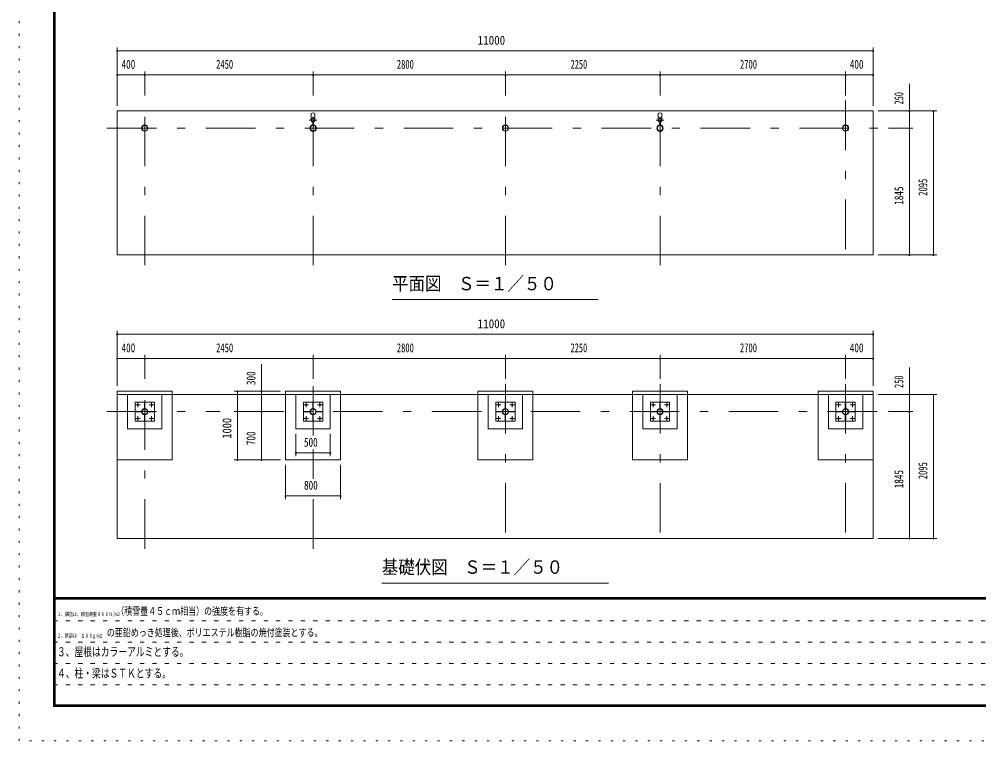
# Model space of a CAD drawing. Units: millimetres, scale not verified, with parts at other scales. Extents: x -25342 to 25343, y -10500 to 10500.
# Drawn here: x -4357 to 9610, y -10500 to 0 of the extents above; entities that cross this region are included whole.
import ezdxf
from ezdxf.enums import TextEntityAlignment as Align

# ---------------------------------------------------------------- set-up
doc = ezdxf.new("R2010")
doc.units = ezdxf.units.MM
doc.header["$LTSCALE"] = 60
for name, pattern in [('USER1', [3, 1, -2]), ('USER3', [24, 12, -5, 2, -5]), ('USER4', [3, 0.5, -2.5])]:
    doc.linetypes.add(name, pattern=pattern)
doc.layers.add('0-1_0-F1TEXT', color=7, linetype='Continuous')
for name, color, linetype, lineweight in [('0-2_1-05BOLD', 7, 'Continuous', 18), ('0-3_1-25CENTER', 3, 'USER3', 18), ('0-5_1-55DIM', 3, 'Continuous', 18), ('0-C_F-F1PAPER', 5, 'Continuous', 18), ('0-D_F-E_J_ADD', 5, 'USER4', 18)]:
    doc.layers.add(name, color=color, linetype=linetype, lineweight=lineweight)
doc.styles.add('ＭＳ ゴシック', font='')
doc.styles.get('ＭＳ ゴシック').set_extended_font_data('MS Gothic')

msp = doc.modelspace()

# ---------------------------------------------------------------- linework, layer by layer
at = {"layer": '0-2_1-05BOLD'}
for p, q in [((-107.23, -1457.81), (-107.23, -1373.23)), ((-52.24, -1457.81), (-52.24, -1373.23)), ((4942.77, -1457.81), (4942.77, -1373.23)), ((4997.77, -1457.81), (4997.77, -1373.23)), ((-84.34, -1496.06), (-84.34, -1539.41)), ((-82.74, -1494.67), (-82.74, -1540.88)), ((-76.74, -1494.67), (-76.74, -1540.88)), ((-75.14, -1496.06), (-75.14, -1539.41)), ((4965.66, -1496.06), (4965.66, -1539.41)), ((4967.27, -1494.67), (4967.27, -1540.88)), ((4973.26, -1494.67), (4973.26, -1540.88)), ((4974.87, -1496.06), (4974.87, -1539.41)), ((-2129.73, -6410.33), (-2129.73, -5410.33)), ((-479.73, -5410.33), (320.27, -5410.33)), ((-479.73, -6410.33), (-479.73, -5410.33)), ((2320.27, -6410.33), (2320.27, -5410.33)), ((2320.27, -5410.33), (3120.27, -5410.33)), ((4570.27, -6410.33), (4570.27, -5410.33)), ((4570.27, -5410.33), (5370.27, -5410.33)), ((7270.27, -5410.33), (8070.27, -5410.33)), ((7270.27, -6410.33), (7270.27, -5410.33)), ((-2929.73, -5460.33), (8070.27, -5460.33)), ((-2779.73, -5960.33), (-2779.73, -5460.33)), ((-2669.73, -5570.33), (-2389.73, -5570.33)), ((-2669.73, -5850.33), (-2669.73, -5570.33)), ((-2532.73, -5570.78), (-2532.73, -5665.78)), ((-2389.73, -5570.33), (-2389.73, -5850.33)), ((-2279.73, -5460.33), (-2279.73, -5960.33)), ((-329.73, -5960.33), (-329.73, -5460.33)), ((-219.73, -5850.33), (-219.73, -5570.33)), ((-219.73, -5570.33), (60.27, -5570.33)), ((-82.73, -5570.78), (-82.73, -5665.78)), ((60.27, -5570.33), (60.27, -5850.33)), ((170.27, -5460.33), (170.27, -5960.33)), ((2470.27, -5960.33), (2470.27, -5460.33)), ((2717.27, -5570.78), (2723.27, -5570.78)), ((2723.27, -5570.78), (2723.27, -5665.78)), ((2970.27, -5460.33), (2970.27, -5960.33)), ((4830.27, -5570.33), (5110.27, -5570.33)), ((4830.27, -5850.33), (4830.27, -5570.33)), ((4967.27, -5570.78), (4967.27, -5665.78)), ((5110.27, -5570.33), (5110.27, -5850.33)), ((5220.27, -5460.33), (5220.27, -5960.33)), ((7420.27, -5960.33), (7420.27, -5460.33)), ((7530.27, -5570.33), (7810.27, -5570.33)), ((7530.27, -5850.33), (7530.27, -5570.33)), ((7667.27, -5570.78), (7673.27, -5570.78)), ((7673.27, -5570.78), (7673.27, -5665.78)), ((7810.27, -5570.33), (7810.27, -5850.33)), ((7920.27, -5460.33), (7920.27, -5960.33)), ((-2669.28, -5707.33), (-2574.28, -5707.33)), ((-2669.28, -5713.33), (-2669.28, -5707.33)), ((-2594.28, -5713.33), (-2594.28, -5707.33)), ((-2532.73, -5645.78), (-2526.73, -5645.78)), ((-2532.73, -5665.78), (-2526.73, -5665.78)), ((-2485.18, -5707.33), (-2485.18, -5713.33)), ((-2390.18, -5707.33), (-2485.18, -5707.33)), ((-2465.18, -5707.33), (-2465.18, -5713.33)), ((-219.28, -5707.33), (-124.28, -5707.33)), ((-219.28, -5713.33), (-219.28, -5707.33)), ((-219.28, -5713.33), (-124.28, -5713.33)), ((-144.28, -5713.33), (-144.28, -5707.33)), ((-124.28, -5713.33), (-124.28, -5707.33)), ((-82.73, -5645.78), (-76.73, -5645.78)), ((-82.73, -5665.78), (-76.73, -5665.78)), ((-35.18, -5707.33), (-35.18, -5713.33)), ((59.82, -5707.33), (-35.18, -5707.33)), ((59.82, -5713.33), (-35.18, -5713.33)), ((-15.18, -5707.33), (-15.18, -5713.33)), ((59.82, -5707.33), (59.82, -5713.33)), ((2580.72, -5713.33), (2675.72, -5713.33)), ((2655.72, -5713.33), (2655.72, -5707.33)), ((2675.72, -5713.33), (2675.72, -5707.33)), ((2717.27, -5645.78), (2723.27, -5645.78)), ((2764.82, -5707.33), (2764.82, -5713.33)), ((2859.82, -5707.33), (2764.82, -5707.33)), ((2784.82, -5707.33), (2784.82, -5713.33)), ((4830.72, -5707.33), (4925.72, -5707.33)), ((4830.72, -5713.33), (4830.72, -5707.33)), ((4830.72, -5713.33), (4925.72, -5713.33)), ((4905.72, -5713.33), (4905.72, -5707.33)), ((4925.72, -5713.33), (4925.72, -5707.33)), ((4967.27, -5645.78), (4973.27, -5645.78)), ((4967.27, -5665.78), (4973.27, -5665.78)), ((5014.82, -5707.33), (5014.82, -5713.33)), ((5109.82, -5707.33), (5014.82, -5707.33)), ((5034.82, -5707.33), (5034.82, -5713.33)), ((7530.72, -5713.33), (7625.72, -5713.33)), ((7605.72, -5713.33), (7605.72, -5707.33)), ((7625.72, -5713.33), (7625.72, -5707.33)), ((7667.27, -5645.78), (7673.27, -5645.78)), ((7714.82, -5707.33), (7714.82, -5713.33)), ((7809.82, -5707.33), (7714.82, -5707.33)), ((7809.82, -5713.33), (7714.82, -5713.33)), ((7734.82, -5707.33), (7734.82, -5713.33)), ((7809.82, -5707.33), (7809.82, -5713.33)), ((-2389.73, -5850.33), (-2669.73, -5850.33)), ((-2526.73, -5754.88), (-2532.73, -5754.88)), ((-2532.73, -5849.88), (-2532.73, -5754.88)), ((-2526.73, -5774.88), (-2532.73, -5774.88)), ((-2526.73, -5849.88), (-2532.73, -5849.88)), ((-2526.73, -5849.88), (-2526.73, -5754.88)), ((60.27, -5850.33), (-219.73, -5850.33)), ((-76.73, -5754.88), (-82.73, -5754.88)), ((-82.73, -5849.88), (-82.73, -5754.88)), ((-76.73, -5774.88), (-82.73, -5774.88)), ((-76.73, -5849.88), (-82.73, -5849.88)), ((-76.73, -5849.88), (-76.73, -5754.88)), ((2717.27, -5849.88), (2717.27, -5754.88)), ((2723.27, -5774.88), (2717.27, -5774.88)), ((2723.27, -5849.88), (2717.27, -5849.88)), ((5110.27, -5850.33), (4830.27, -5850.33)), ((4973.27, -5754.88), (4967.27, -5754.88)), ((4973.27, -5774.88), (4967.27, -5774.88)), ((4973.27, -5849.88), (4973.27, -5754.88)), ((7810.27, -5850.33), (7530.27, -5850.33)), ((7667.27, -5849.88), (7667.27, -5754.88)), ((7673.27, -5774.88), (7667.27, -5774.88)), ((7673.27, -5849.88), (7667.27, -5849.88)), ((-2279.73, -5960.33), (-2779.73, -5960.33)), ((170.27, -5960.33), (-329.73, -5960.33)), ((2970.27, -5960.33), (2470.27, -5960.33)), ((7920.27, -5960.33), (7420.27, -5960.33)), ((-2929.73, -6410.33), (-2129.73, -6410.33)), ((7270.27, -6410.33), (8070.27, -6410.33))]:
    msp.add_line(p, q, dxfattribs=at)
for points in [[(-2929.73, -3430.33), (-2929.73, -1335.33), (8070.26, -1335.33), (8070.26, -3430.33)], [(2860.27, -5570.33), (2860.27, -5850.33), (2580.27, -5850.33), (2580.27, -5570.33)]]:
    msp.add_lwpolyline(points, close=True, dxfattribs=at)
for points in [[(-2929.73, -7555.33), (-2929.73, -5410.33), (-2129.73, -5410.33)], [(8070.27, -5410.33), (8070.27, -7555.33), (-2929.73, -7555.33)], [(-479.73, -6410.33), (320.27, -6410.33), (320.27, -5410.33)], [(2320.27, -6410.33), (3120.27, -6410.33), (3120.27, -5410.33)], [(4570.27, -6410.33), (5370.27, -6410.33), (5370.27, -5410.33)], [(-2532.73, -5570.78), (-2526.73, -5570.78), (-2526.73, -5665.78)], [(-82.73, -5570.78), (-76.73, -5570.78), (-76.73, -5665.78)], [(2717.27, -5570.78), (2717.27, -5665.78), (2723.27, -5665.78)], [(5220.27, -5960.33), (4720.26, -5960.33), (4720.26, -5460.33)], [(4967.27, -5570.78), (4973.27, -5570.78), (4973.27, -5665.78)], [(7667.27, -5570.78), (7667.27, -5665.78), (7673.27, -5665.78)], [(-2669.28, -5713.33), (-2574.28, -5713.33), (-2574.28, -5707.33)], [(-2390.18, -5707.33), (-2390.18, -5713.33), (-2485.18, -5713.33)], [(2580.72, -5713.33), (2580.72, -5707.33), (2675.72, -5707.33)], [(2859.82, -5707.33), (2859.82, -5713.33), (2764.82, -5713.33)], [(5109.82, -5707.33), (5109.82, -5713.33), (5014.82, -5713.33)], [(7530.72, -5713.33), (7530.72, -5707.33), (7625.72, -5707.33)], [(2723.27, -5849.88), (2723.27, -5754.88), (2717.27, -5754.88)], [(4973.27, -5849.88), (4967.27, -5849.88), (4967.27, -5754.88)], [(7673.27, -5849.88), (7673.27, -5754.88), (7667.27, -5754.88)]]:
    msp.add_lwpolyline(points, dxfattribs=at)
for centre, radius in [((-79.73, -1467.33), 27.5), ((-79.73, -1435.98), 2.25), ((4970.27, -1467.33), 27.5), ((4970.27, -1435.98), 2.25), ((-2529.73, -1585.33), 44.55), ((-2529.73, -1585.33), 40.35), ((-79.73, -1585.33), 44.55), ((-79.73, -1585.33), 40.35), ((-79.73, -1633.73), 2.25), ((2720.27, -1585.33), 44.55), ((2720.27, -1585.33), 40.35), ((4970.27, -1585.33), 44.55), ((4970.27, -1585.33), 40.35), ((4970.27, -1633.73), 2.25), ((7670.26, -1585.33), 44.55), ((7670.26, -1585.33), 40.35), ((-2629.73, -5610.33), 8), ((-2529.73, -5710.33), 44.55), ((-2529.73, -5710.33), 40.35), ((-2429.73, -5610.33), 8), ((-179.73, -5610.33), 8), ((-79.73, -5710.33), 44.55), ((-79.73, -5710.33), 40.35), ((20.27, -5610.33), 8), ((2620.27, -5610.33), 8), ((2720.27, -5710.33), 44.55), ((2720.27, -5710.33), 40.35), ((2820.27, -5610.33), 8), ((4870.27, -5610.33), 8), ((4970.27, -5710.33), 44.55), ((4970.27, -5710.33), 40.35), ((5070.27, -5610.33), 8), ((7570.27, -5610.33), 8), ((7670.27, -5710.33), 44.55), ((7670.27, -5710.33), 40.35), ((7770.27, -5610.33), 8), ((-2629.73, -5810.33), 8), ((-2429.73, -5810.33), 8), ((-179.73, -5810.33), 8), ((20.27, -5810.33), 8), ((2620.27, -5810.33), 8), ((2820.27, -5810.33), 8), ((4870.27, -5810.33), 8), ((5070.27, -5810.33), 8), ((7570.27, -5810.33), 8), ((7770.27, -5810.33), 8)]:
    msp.add_circle(centre, radius, dxfattribs=at)
for centre, radius, start, end in [((-79.73, -1408.72), 44.9, 52.23546, 127.76454), ((4970.27, -1408.72), 44.9, 52.23546, 127.76454), ((-79.73, -1467.33), 29.1, 90, 260.90512), ((-79.73, -1484.73), 44.9, 109.58864, 127.76454), ((-79.73, -1435.98), 3.85, 270, 218.65778), ((-79.73, -1467.33), 29.1, 279.09488, 84.06984), ((-79.73, -1484.73), 44.9, 52.23546, 70.41136), ((4970.27, -1467.33), 29.1, 90, 260.90512), ((4970.27, -1484.73), 44.9, 109.58864, 127.76454), ((4970.27, -1435.98), 3.85, 270, 218.65778), ((4970.27, -1467.33), 29.1, 279.09488, 84.06984), ((4970.27, -1484.73), 44.9, 52.23546, 70.41136), ((-79.73, -1585.33), 46.15, 95.72713, 270.00108), ((-79.73, -1633.73), 3.85, 142.09248, 90), ((-79.73, -1585.33), 46.15, 273.78915, 84.28163), ((4970.27, -1585.33), 46.15, 95.72713, 270.00108), ((4970.27, -1633.73), 3.85, 142.09248, 90), ((4970.27, -1585.33), 46.15, 273.78915, 84.28163)]:
    msp.add_arc(centre, radius, start, end, dxfattribs=at)
at = {"layer": '0-3_1-25CENTER'}
for p, q in [((-2529.73, -3580.33), (-2529.73, -1185.33)), ((-79.73, -3580.33), (-79.73, -1185.33)), ((2720.27, -3580.33), (2720.27, -1185.33)), ((4970.27, -3580.33), (4970.27, -1185.33)), ((7670.26, -1185.33), (7670.26, -3580.33)), ((-134.74, -1467.33), (-24.74, -1467.33)), ((-68.97, -1517.8), (-90.5, -1517.8)), ((4915.27, -1467.33), (5025.27, -1467.33)), ((4981.03, -1517.8), (4959.51, -1517.8)), ((-3079.73, -1585.33), (8220.26, -1585.33)), ((-2529.73, -7705.33), (-2529.73, -5310.33)), ((-79.73, -6059.77), (-79.73, -5310.33)), ((2720.27, -5310.33), (2720.27, -7705.33)), ((4970.27, -5310.33), (4970.27, -7705.33)), ((7670.27, -5310.33), (7670.27, -7705.33)), ((-2629.73, -5576.18), (-2629.73, -5644.47)), ((-2429.73, -5576.18), (-2429.73, -5644.47)), ((-179.73, -5576.18), (-179.73, -5644.47)), ((20.27, -5576.18), (20.27, -5644.47)), ((2620.27, -5576.18), (2620.27, -5644.47)), ((2820.27, -5576.18), (2820.27, -5644.47)), ((4870.27, -5576.18), (4870.27, -5644.47)), ((5070.27, -5576.18), (5070.27, -5644.47)), ((7570.27, -5576.18), (7570.27, -5644.47)), ((7770.27, -5576.18), (7770.27, -5644.47)), ((-3079.73, -5710.33), (-1432.56, -5710.33)), ((-2663.87, -5610.33), (-2595.59, -5610.33)), ((-2463.88, -5610.33), (-2395.59, -5610.33)), ((-1229.73, -5710.33), (8220.26, -5710.33)), ((-213.87, -5610.33), (-145.59, -5610.33)), ((-13.88, -5610.33), (54.41, -5610.33)), ((2586.12, -5610.33), (2654.41, -5610.33)), ((2786.12, -5610.33), (2854.41, -5610.33)), ((4836.13, -5610.33), (4904.41, -5610.33)), ((5036.12, -5610.33), (5104.41, -5610.33)), ((7536.13, -5610.33), (7604.42, -5610.33)), ((7736.13, -5610.33), (7804.42, -5610.33)), ((-2663.87, -5810.33), (-2595.59, -5810.33)), ((-2629.73, -5776.18), (-2629.73, -5844.47)), ((-2463.88, -5810.33), (-2395.59, -5810.33)), ((-2429.73, -5776.18), (-2429.73, -5844.47)), ((-213.87, -5810.33), (-145.59, -5810.33)), ((-179.73, -5776.18), (-179.73, -5844.47)), ((-13.88, -5810.33), (54.41, -5810.33)), ((20.27, -5776.18), (20.27, -5844.47)), ((2586.12, -5810.33), (2654.41, -5810.33)), ((2620.27, -5776.18), (2620.27, -5844.47)), ((2786.12, -5810.33), (2854.41, -5810.33)), ((2820.27, -5776.18), (2820.27, -5844.47)), ((4836.13, -5810.33), (4904.41, -5810.33)), ((4870.27, -5776.18), (4870.27, -5844.47)), ((5036.12, -5810.33), (5104.41, -5810.33)), ((5070.27, -5776.18), (5070.27, -5844.47)), ((7536.13, -5810.33), (7604.42, -5810.33)), ((7570.27, -5776.18), (7570.27, -5844.47)), ((7736.13, -5810.33), (7804.42, -5810.33)), ((7770.27, -5776.18), (7770.27, -5844.47)), ((-79.73, -6688.73), (-79.73, -6260.33)), ((-79.73, -7705.33), (-79.73, -6885.33))]:
    msp.add_line(p, q, dxfattribs=at)
at = {"layer": '0-5_1-55DIM'}
for p, q in [((-2929.73, -1260.33), (-2929.73, -410.33)), ((8070.26, -1260.33), (8070.26, -410.33)), ((-2919.73, -460.33), (-2939.73, -460.33)), ((-2929.73, -460.33), (8070.26, -460.33)), ((8080.26, -460.33), (8060.26, -460.33)), ((-2919.73, -810.33), (-2939.73, -810.33)), ((-2929.73, -810.33), (8070.26, -810.33)), ((-2519.73, -810.33), (-2539.73, -810.33)), ((-2529.73, -1110.33), (-2529.73, -760.33)), ((-69.73, -810.33), (-89.73, -810.33)), ((-79.73, -1110.33), (-79.73, -760.33)), ((2730.27, -810.33), (2710.27, -810.33)), ((2720.27, -1110.33), (2720.27, -760.33)), ((4980.27, -810.33), (4960.27, -810.33)), ((4970.27, -1110.33), (4970.27, -760.33)), ((7680.26, -810.33), (7660.26, -810.33)), ((7670.26, -1110.33), (7670.26, -760.33)), ((8080.26, -810.33), (8060.26, -810.33)), ((8600.26, -3430.33), (8600.26, -942.83)), ((8145.26, -1335.33), (9000.27, -1335.33)), ((8610.26, -1335.33), (8590.26, -1335.33)), ((8960.26, -1335.33), (8940.26, -1335.33)), ((8950.26, -1335.33), (8950.26, -3430.33)), ((8295.27, -1585.33), (8650.26, -1585.33)), ((8610.26, -1585.33), (8590.26, -1585.33)), ((8145.26, -3430.33), (9000.27, -3430.33)), ((8610.26, -3430.33), (8590.26, -3430.33)), ((8960.26, -3430.33), (8940.26, -3430.33)), ((1070.27, -4080.33), (4070.27, -4080.33)), ((-2919.73, -4585.33), (-2939.73, -4585.33)), ((-2929.73, -4535.33), (-2929.73, -5335.33)), ((-2929.73, -4585.33), (8070.27, -4585.33)), ((8080.27, -4585.33), (8060.27, -4585.33)), ((8070.27, -4535.33), (8070.27, -5335.33)), ((-2529.73, -5235.33), (-2529.73, -4885.33)), ((-79.73, -5235.33), (-79.73, -4885.33)), ((2720.27, -5235.33), (2720.27, -4885.33)), ((4970.27, -5235.33), (4970.27, -4885.33)), ((7670.27, -5235.33), (7670.27, -4885.33)), ((-2919.73, -4935.33), (-2939.73, -4935.33)), ((-2929.73, -4935.33), (8070.27, -4935.33)), ((-2519.73, -4935.33), (-2539.73, -4935.33)), ((-829.73, -5017.83), (-829.73, -6410.33)), ((-69.73, -4935.33), (-89.73, -4935.33)), ((2730.27, -4935.33), (2710.27, -4935.33)), ((4980.27, -4935.33), (4960.27, -4935.33)), ((7680.27, -4935.33), (7660.27, -4935.33)), ((8080.27, -4935.33), (8060.27, -4935.33)), ((8600.26, -7555.33), (8600.26, -5067.83)), ((-554.73, -5410.33), (-1229.73, -5410.33)), ((-1169.73, -5410.33), (-1189.73, -5410.33)), ((-1179.73, -5410.33), (-1179.73, -6410.33)), ((-819.73, -5410.33), (-839.73, -5410.33)), ((8145.26, -5460.33), (9000.27, -5460.33)), ((8610.26, -5460.33), (8590.26, -5460.33)), ((8960.26, -5460.33), (8940.26, -5460.33)), ((8950.26, -5460.33), (8950.26, -7555.33)), ((-819.73, -5710.33), (-839.73, -5710.33)), ((8295.27, -5710.33), (8650.26, -5710.33)), ((8610.26, -5710.33), (8590.26, -5710.33)), ((-329.73, -6035.33), (-329.73, -6360.33)), ((170.27, -6035.33), (170.27, -6360.33)), ((-554.73, -6410.33), (-1229.73, -6410.33)), ((-1169.73, -6410.33), (-1189.73, -6410.33)), ((-819.73, -6410.33), (-839.73, -6410.33)), ((-319.73, -6310.33), (-339.73, -6310.33)), ((-329.73, -6310.33), (170.27, -6310.33)), ((180.27, -6310.33), (160.27, -6310.33)), ((-479.73, -6485.33), (-479.73, -6985.33)), ((320.27, -6485.33), (320.27, -6985.33)), ((-469.73, -6935.33), (-489.73, -6935.33)), ((-479.73, -6935.33), (320.27, -6935.33)), ((330.27, -6935.33), (310.27, -6935.33)), ((8145.26, -7555.33), (9000.27, -7555.33)), ((8610.26, -7555.33), (8590.26, -7555.33)), ((8960.26, -7555.33), (8940.26, -7555.33)), ((4220.27, -8205.33), (920.27, -8205.33))]:
    msp.add_line(p, q, dxfattribs=at)
for centre in [(-2929.73, -460.33), (8070.26, -460.33), (-2929.73, -810.33), (-2529.73, -810.33), (-79.73, -810.33), (2720.27, -810.33), (4970.27, -810.33), (7670.26, -810.33), (8070.26, -810.33), (8600.26, -1335.33), (8950.26, -1335.33), (8600.26, -1585.33), (8600.26, -3430.33), (8950.26, -3430.33), (-2929.73, -4585.33), (8070.27, -4585.33), (-2929.73, -4935.33), (-2529.73, -4935.33), (-79.73, -4935.33), (2720.27, -4935.33), (4970.27, -4935.33), (7670.27, -4935.33), (8070.27, -4935.33), (-1179.73, -5410.33), (-829.73, -5410.33), (8600.26, -5460.33), (8950.26, -5460.33), (-829.73, -5710.33), (8600.26, -5710.33), (-1179.73, -6410.33), (-829.73, -6410.33), (-329.73, -6310.33), (170.27, -6310.33), (-479.73, -6935.33), (320.27, -6935.33), (8600.26, -7555.33), (8950.26, -7555.33)]:
    msp.add_arc(centre, 10, 180, 0, dxfattribs=at)
at = {"layer": '0-C_F-F1PAPER'}
for p, q in [((-3857.4, 10100), (-3857.4, -10000)), ((-3854.9, 10097.5), (-3854.9, -9997.5)), ((-3852.4, 10095), (-3852.4, -9995)), ((-3847.4, 10090), (-3847.4, -9990)), ((-3842.4, 10085), (-3842.4, -9985)), ((-3832.4, 10075), (-3832.4, -9975)), ((24817.6, -8415), (-3832.4, -8415)), ((24817.6, -8417.5), (-3832.4, -8417.5)), ((24817.6, -8420), (-3832.4, -8420)), ((24817.6, -8422.5), (-3832.4, -8422.5)), ((24817.6, -8425), (-3832.4, -8425)), ((24817.6, -8427.5), (-3832.4, -8427.5)), ((24817.6, -8430), (-3832.4, -8430)), ((24817.6, -8432.5), (-3832.4, -8432.5)), ((24817.6, -8435), (-3832.4, -8435)), ((24817.6, -8437.5), (-3832.4, -8437.5)), ((24817.6, -8440), (-3832.4, -8440)), ((-3854.9, -9997.5), (24840.1, -9997.5)), ((-3852.4, -9995), (24837.6, -9995)), ((-3847.4, -9990), (24832.6, -9990)), ((-3842.4, -9985), (24827.6, -9985)), ((-3832.4, -9975), (24817.6, -9975))]:
    msp.add_line(p, q, dxfattribs=at)
at = {"layer": '0-C_F-F1PAPER', "color": 6, "linetype": 'USER1'}
for p, q in [((-3857.4, -8752), (14392.61, -8752)), ((-3857.4, -9064), (14392.61, -9064)), ((-3857.4, -9376), (14392.61, -9376)), ((-3857.4, -9688), (11884.61, -9688))]:
    msp.add_line(p, q, dxfattribs=at)
at = {"layer": '0-C_F-F1PAPER'}
for points in [[(-3857.4, -10000), (24842.6, -10000), (24842.6, 10100)], [(-3849.9, 10092.5), (-3849.9, -9992.5), (24835.1, -9992.5), (24835.1, 10092.5)], [(-3844.9, 10087.5), (-3844.9, -9987.5), (24830.1, -9987.5), (24830.1, 10087.5)], [(-3839.9, 10082.5), (-3839.9, -9982.5), (24825.1, -9982.5), (24825.1, 10082.5)], [(-3837.4, 10080), (-3837.4, -9980), (24822.6, -9980), (24822.6, 10080)], [(-3834.9, 10077.5), (-3834.9, -9977.5), (24820.1, -9977.5), (24820.1, 10077.5)]]:
    msp.add_lwpolyline(points, dxfattribs=at)
at = {"layer": '0-D_F-E_J_ADD'}
for p, q in [((-4357.4, -10500), (-4357.4, 10500)), ((25342.6, -10500), (-4357.4, -10500))]:
    msp.add_line(p, q, dxfattribs=at)

# ---------------------------------------------------------------- texts
at = {"layer": '0-1_0-F1TEXT', "style": 'ＭＳ ゴシック'}
for s, height, width, p in [('１、構造は、積雪荷重９００Ｎ/m2', 55.35, 0.75, (-3807.4, -8702)), ('（積雪量４５ｃｍ相当）の強度を有する。', 110.7, 0.75, (-2944.9, -8702)), ('２、鉄部は\u3000１８０g/m2', 55.35, 0.75, (-3807.4, -9014)), ('\u3000の亜鉛めっき処理後、ポリエステル樹脂の焼付塗装とする。', 110.7, 0.75, (-3197.8, -9014)), ('３、屋根はカラーアルミとする。', 130.2, 0.7, (-3807.4, -9308.23)), ('４、柱・梁はＳＴＫとする。', 130.2, 0.7, (-3807.4, -9620.23))]:
    msp.add_text(s, height=height, dxfattribs=dict(at, width=width)).set_placement(p, align=Align.BOTTOM_LEFT)
at = {"layer": '0-5_1-55DIM', "color": 7, "style": 'ＭＳ ゴシック'}
for s, height, width, p in [('11000', 130.2, 0.9, (2317.22, -410.33)), ('400', 130.2, 0.75, (-2867.36, -760.33)), ('2450', 130.2, 0.7, (-1490.74, -760.33)), ('2800', 130.2, 0.7, (1139, -760.33)), ('2250', 130.2, 0.65, (3668.59, -760.33)), ('2700', 130.2, 0.7, (6133.67, -760.33)), ('400', 130.2, 0.75, (7732.64, -760.33)), ('平面図\u3000Ｓ＝１／５０', 195.4, 0.9, (1070.27, -4003.68)), ('11000', 130.2, 0.9, (2317.22, -4535.33)), ('400', 130.2, 0.75, (-2867.35, -4885.33)), ('2450', 130.2, 0.7, (-1490.74, -4885.33)), ('2800', 130.2, 0.7, (1139, -4885.33)), ('2250', 130.2, 0.65, (3668.58, -4885.33)), ('2700', 130.2, 0.7, (6133.67, -4885.33)), ('400', 130.2, 0.75, (7732.64, -4885.33)), ('500', 130.2, 0.75, (-212.18, -6260.33)), ('800', 130.2, 0.75, (-211.14, -6885.33)), ('基礎伏図\u3000Ｓ＝１／５０', 195.4, 0.9, (920.27, -8128.68))]:
    msp.add_text(s, height=height, dxfattribs=dict(at, width=width)).set_placement(p, align=Align.BOTTOM_LEFT)
for s, width, p in [('250', 0.65, (8550.26, -1240.91)), ('2095', 0.7, (8900.26, -2568.84)), ('1845', 0.75, (8550.26, -2700.06)), ('300', 0.75, (-879.73, -5323.18)), ('250', 0.65, (8550.26, -5365.91)), ('1000', 0.85, (-1229.73, -6103.13)), ('700', 0.75, (-879.73, -6197.33)), ('2095', 0.7, (8900.26, -6693.84)), ('1845', 0.75, (8550.26, -6825.05))]:
    msp.add_text(s, height=130.2, rotation=90, dxfattribs=dict(at, width=width)).set_placement(p, align=Align.BOTTOM_LEFT)

doc.saveas('drawing.dxf')
